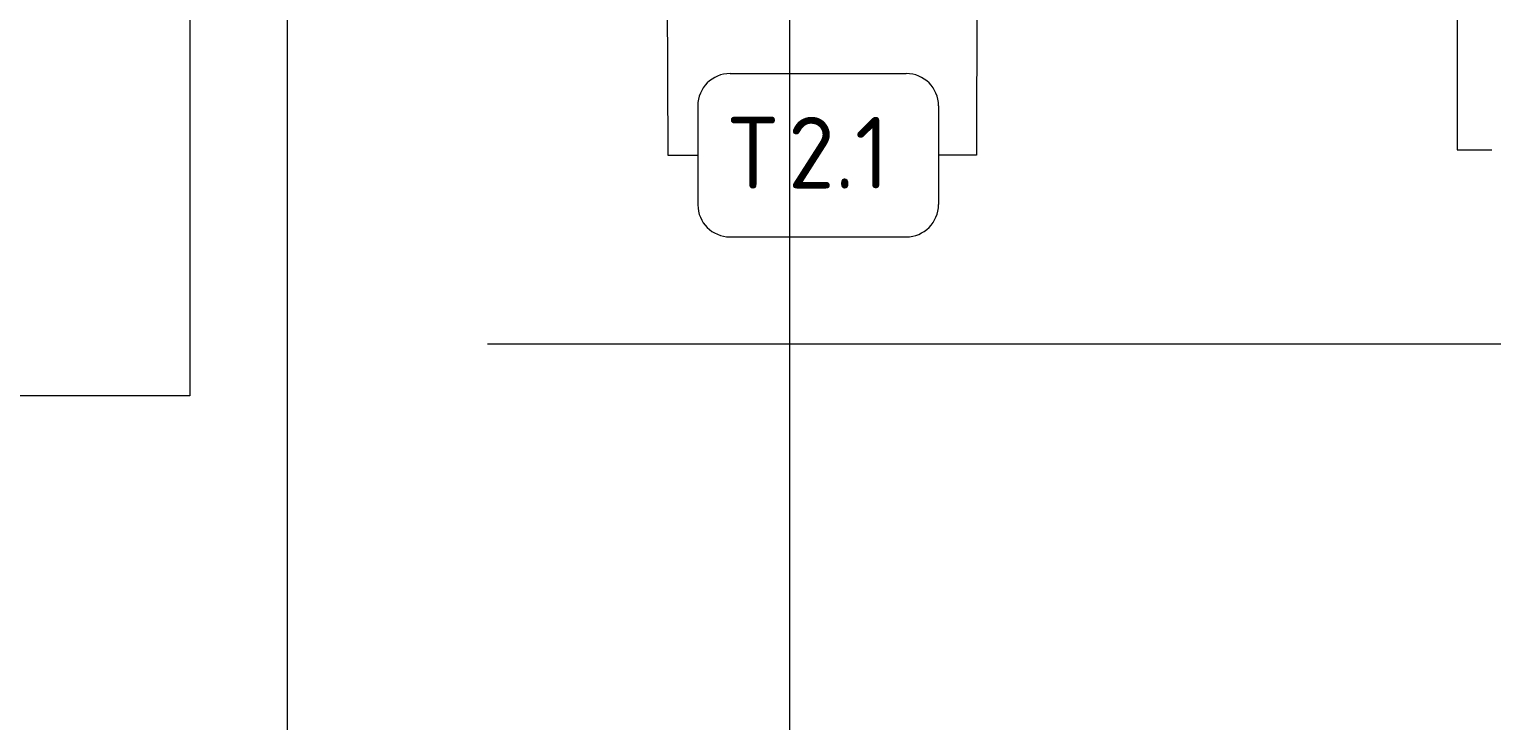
# Model space of a CAD drawing. Header units: millimetres. Extents: x -6228 to 200708, y -8553 to 29014.
# Drawn here: x 156034 to 160111, y 17099 to 19027 of the extents above; entities that cross this region are included whole.
import ezdxf

# ---------------------------------------------------------------- set-up
doc = ezdxf.new("R2010")
doc.units = ezdxf.units.MM
doc.linetypes.add('Осевая', pattern=[15875, 3175, -2381.25, 7937.5, -2381.25])
doc.layers.add('Марки для знаков', color=7, linetype='Continuous', lineweight=9)
doc.layers.add('Оси-2', color=7, linetype='Осевая', lineweight=9)
doc.styles.add('GOST Common_1', font='GOST_Common.ttf', dxfattribs={"height": 200})

# ---------------------------------------------------------------- blocks, each defined once
blk = doc.blocks.new('Марка_Знаки - В прямоуг_Наименование краткое-30718135-План зашивки приборов отопления в осях 2 этажа 23-33')
at = {"layer": 'Марки для знаков'}
for p, q in [((-2.455, 2.278), (2.455, 2.278)), ((-3.355, 1.378), (-3.355, -1.384)), ((3.355, 1.378), (3.355, -1.378)), ((-2.461, -2.278), (2.455, -2.278))]:
    blk.add_line(p, q, dxfattribs=at)
for centre, radius, start, end in [((-2.455, 1.378), 0.9, 90, 180), ((2.455, 1.378), 0.9, 0, 90), ((-2.461, -1.384), 0.893, 180, 270), ((2.455, -1.378), 0.9, 270, 0)]:
    blk.add_arc(centre, radius, start, end, dxfattribs=at)

msp = doc.modelspace()

# ---------------------------------------------------------------- linework, layer by layer
at = {"layer": 'Марки для знаков'}
for p, q in [((156482.3, 20789), (156482.3, 18005.4)), ((157803.6, 20769), (157814.8, 18676.1)), ((158681.2, 20769), (158674.8, 18676.1)), ((160013.2, 20769), (160014.8, 18691)), ((157814.8, 18676.1), (157898, 18676.1)), ((158674.8, 18676.1), (158568.9, 18676.1)), ((160014.8, 18691), (160111.1, 18691)), ((156482.3, 18005.4), (154776.6, 18005.4))]:
    msp.add_line(p, q, dxfattribs=at)
at = {"layer": 'Оси-2'}
for p, q in [((156754.3, 593.7), (156754.3, 19528.3)), ((158154.3, 593.7), (158154.3, 19528.3)), ((135881, 18150), (173704.3, 18150))]:
    msp.add_line(p, q, dxfattribs=at)

# ---------------------------------------------------------------- block references
at = {"layer": 'Марки для знаков', "xscale": 99.99999999999993, "yscale": 99.99999999999993, "zscale": 99.99999999999993}
msp.add_blockref('Марка_Знаки - В прямоуг_Наименование краткое-30718135-План зашивки приборов отопления в осях 2 этажа 23-33', (158233.5, 18676.1), dxfattribs=at)

# ---------------------------------------------------------------- texts
at = {"layer": 'Марки для знаков', "char_height": 200, "attachment_point": 1, "style": 'GOST Common_1'}
for s, insert, width in [('\\fGOST Common|b0|i0|c204|p34|;Т', (157984, 18783.1), 200.422), ('2.1', (158149.3, 18783.1), 368.776)]:
    msp.add_mtext(s, dxfattribs=dict(at, insert=insert, width=width))

doc.saveas('drawing.dxf')
